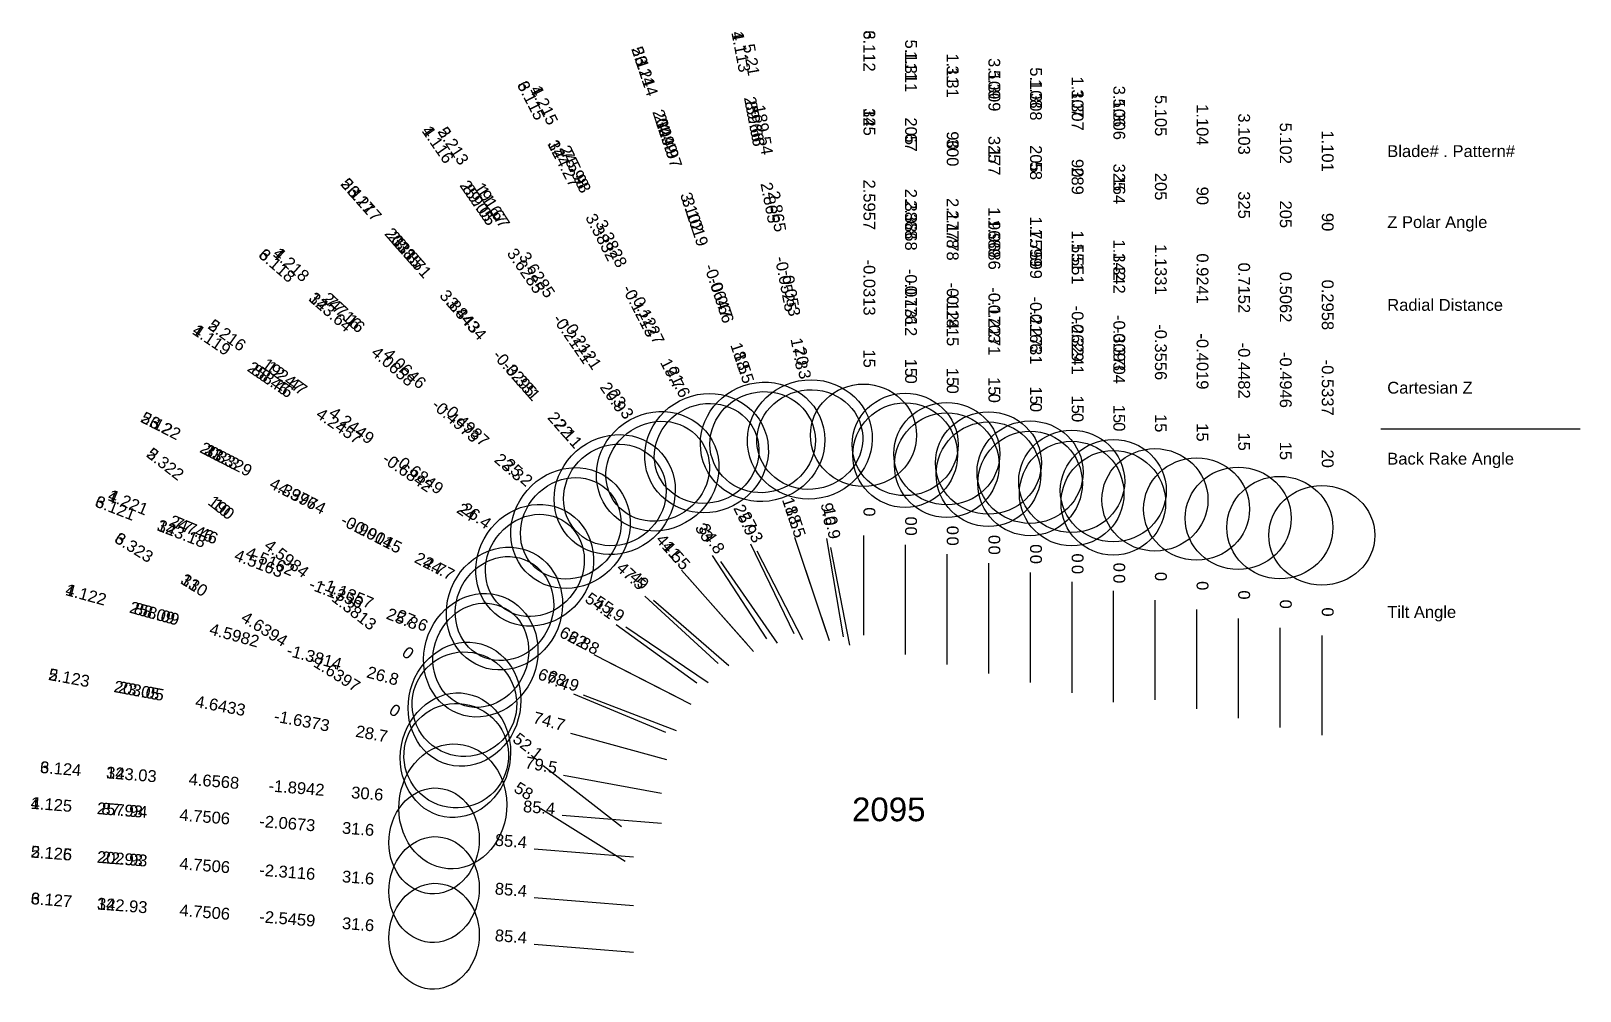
# Model space of a CAD drawing. Header units: inches. Extents: x 29.23 to 37, y 15.18 to 20.
import ezdxf
from ezdxf.enums import TextEntityAlignment as Align

# ---------------------------------------------------------------- set-up
doc = ezdxf.new("R2010")
doc.units = ezdxf.units.IN
doc.header["$MEASUREMENT"] = 0
for name, color, linetype, true_color in [('Blade_1', 30, 'Continuous', 0xff7f00), ('Blade_2', 7, 'Continuous', 0xcccc00), ('Blade_3', 7, 'Continuous', 0x00cc00), ('Blade_4', 7, 'Continuous', 0x00cccc), ('Blade_5', 7, 'Continuous', 0x0066cc), ('Blade_6', 190, 'Continuous', 0x7f00ff)]:
    doc.layers.add(name, color=color, linetype=linetype, true_color=true_color)
doc.styles.get("Standard").update_dxf_attribs({"font": 'arial.ttf'})

msp = doc.modelspace()

# ---------------------------------------------------------------- linework, layer by layer
msp.add_line((36, 18), (37, 18))
at = {"layer": 'Blade_1'}
for p, q in [((32.8368, 17.4242), (33.055, 16.9743)), ((32.6861, 17.3349), (32.9713, 16.9243)), ((33.2395, 17.406), (33.3342, 16.915)), ((33.6132, 17.3688), (33.6132, 16.8688)), ((33.8222, 17.3725), (33.8222, 16.8725)), ((34.2401, 17.2269), (34.2401, 16.7269)), ((34.449, 17.2336), (34.449, 16.7336)), ((32.3068, 17.1613), (32.6756, 16.8237)), ((35.0759, 17.0946), (35.0759, 16.5946)), ((32.2111, 17.0069), (32.6253, 16.7268)), ((35.7042, 16.9628), (35.7042, 16.4628)), ((31.9487, 16.671), (32.4104, 16.479)), ((31.9338, 16.4731), (32.416, 16.3412)), ((31.7513, 15.8927), (32.2497, 15.853))]:
    msp.add_line(p, q, dxfattribs=at)
for centre, major_axis, ratio in [((33.135, 17.9475), (0.3083, 0.0595), 0.952116), ((32.3715, 17.7879), (0.2579, 0.1791), 0.93409), ((32.6172, 17.8773), (0.2394, 0.116), 0.929559), ((33.6132, 17.8688), (0.2625, 0), 1), ((33.8222, 17.876), (0.266, 0), 0.965926), ((34.2401, 17.7269), (0.2625, 0), 1), ((34.449, 17.7371), (0.266, 0), 0.965926), ((35.0759, 17.5981), (0.266, 0), 0.965926), ((31.9354, 17.5013), (0.1796, 0.1962), 0.904788), ((31.7543, 17.3158), (0.1759, 0.2601), 0.913419), ((35.7042, 17.4663), (0.266, 0), 0.939693), ((31.4838, 16.8643), (0.1021, 0.2456), 0.88605), ((31.4018, 16.6186), (0.0828, 0.3029), 0.892594), ((31.2494, 15.9327), (0.0211, 0.2652), 0.851358)]:
    msp.add_ellipse(centre, major_axis=major_axis, ratio=ratio, dxfattribs=at)
at = {"layer": 'Blade_2'}
for p, q in [((32.6457, 17.3656), (32.918, 16.9462)), ((33.0729, 17.4123), (33.2315, 16.9381)), ((32.5214, 17.2577), (32.853, 16.8835)), ((32.1627, 17.0195), (32.5675, 16.726)), ((32.0931, 16.8468), (32.5379, 16.6186)), ((31.7961, 16.3116), (32.1907, 16.0044)), ((31.899, 16.2624), (32.3907, 16.1715)), ((31.7513, 15.6484), (32.2497, 15.6087))]:
    msp.add_line(p, q, dxfattribs=at)
for centre, major_axis, ratio in [((32.898, 17.9353), (0.2978, 0.0996), 0.948454), ((32.3715, 17.7879), (0.2231, 0.1449), 0.918371), ((32.1557, 17.6705), (0.235, 0.2082), 0.926442), ((31.7551, 17.3151), (0.1561, 0.2153), 0.896047), ((31.6024, 17.0986), (0.1433, 0.2794), 0.908638), ((31.4016, 16.6187), (0.1612, 0.2071), 1), ((31.3567, 16.3627), (0.0571, 0.3088), 0.877062), ((31.2494, 15.6884), (0.0211, 0.2652), 0.851358)]:
    msp.add_ellipse(centre, major_axis=major_axis, ratio=ratio, dxfattribs=at)
at = {"layer": 'Blade_3'}
for p, q in [((33.0578, 17.4565), (33.2164, 16.9823)), ((33.4043, 17.4652), (33.4043, 16.9652)), ((32.8694, 17.3885), (33.0984, 16.944)), ((32.4905, 17.2921), (32.8221, 16.9179)), ((33.8222, 17.3185), (33.8222, 16.8185)), ((34.0311, 17.3262), (34.0311, 16.8262)), ((34.658, 17.1872), (34.658, 16.6872)), ((32.3505, 17.141), (32.728, 16.8131)), ((34.449, 17.1759), (34.449, 16.6759)), ((35.2848, 17.0483), (35.2848, 16.5483)), ((32.0506, 16.8686), (32.4954, 16.6404)), ((31.9982, 16.6659), (32.4647, 16.486)), ((31.7846, 16.0953), (32.2086, 15.8304)), ((31.8929, 16.0612), (32.3912, 16.0208)), ((31.7513, 15.4141), (32.2497, 15.3744))]:
    msp.add_line(p, q, dxfattribs=at)
for centre, major_axis, ratio in [((32.6168, 17.8787), (0.2791, 0.1438), 0.941446), ((32.8981, 17.934), (0.2523, 0.0844), 0.948454), ((33.4043, 17.9687), (0.266, 0), 0.965926), ((33.8222, 17.8185), (0.2625, 0), 1), ((34.0311, 17.8297), (0.266, 0), 0.965926), ((32.1566, 17.669), (0.1991, 0.1764), 0.926442), ((34.449, 17.6759), (0.2625, 0), 1), ((34.658, 17.6907), (0.266, 0), 0.965926), ((31.9342, 17.5027), (0.2059, 0.2371), 0.918295), ((35.2848, 17.5518), (0.266, 0), 0.965926), ((31.6026, 17.0985), (0.1214, 0.2367), 0.908638), ((31.4837, 16.8644), (0.113, 0.293), 0.900592), ((31.3606, 16.3603), (0.1391, 0.2226), 1), ((31.3432, 16.1058), (0.0254, 0.313), 0.860797), ((31.2494, 15.4541), (0.0211, 0.2652), 0.851358)]:
    msp.add_ellipse(centre, major_axis=major_axis, ratio=ratio, dxfattribs=at)
at = {"layer": 'Blade_4'}
for p, q in [((32.8368, 17.4242), (33.055, 16.9743)), ((32.6861, 17.3349), (32.9713, 16.9243)), ((33.2395, 17.406), (33.3342, 16.915)), ((32.3068, 17.1613), (32.6756, 16.8237)), ((32.2111, 17.0069), (32.6253, 16.7268)), ((31.9487, 16.671), (32.4104, 16.479)), ((31.9338, 16.4731), (32.416, 16.3412)), ((31.7513, 15.8927), (32.2497, 15.853))]:
    msp.add_line(p, q, dxfattribs=at)
for centre, major_axis, ratio in [((33.135, 17.9475), (0.3083, 0.0595), 0.952116), ((32.3715, 17.7879), (0.2579, 0.1791), 0.93409), ((32.6172, 17.8773), (0.2394, 0.116), 0.929559), ((31.9354, 17.5013), (0.1796, 0.1962), 0.904788), ((31.7543, 17.3158), (0.1759, 0.2601), 0.913419), ((31.4838, 16.8643), (0.1021, 0.2456), 0.88605), ((31.4018, 16.6186), (0.0828, 0.3029), 0.892594), ((31.2494, 15.9327), (0.0211, 0.2652), 0.851358)]:
    msp.add_ellipse(centre, major_axis=major_axis, ratio=ratio, dxfattribs=at)
at = {"layer": 'Blade_5'}
for p, q in [((33.2192, 17.4506), (33.3028, 16.9576)), ((33.6132, 17.4189), (33.6132, 16.9189)), ((32.6457, 17.3656), (32.918, 16.9462)), ((33.0729, 17.4123), (33.2315, 16.9381)), ((32.5214, 17.2577), (32.853, 16.8835)), ((34.0314, 17.2729), (34.0314, 16.7729)), ((34.2401, 17.2799), (34.2401, 16.7799)), ((34.658, 17.1296), (34.658, 16.6296)), ((34.8669, 17.1409), (34.8669, 16.6409)), ((32.1627, 17.0195), (32.5675, 16.726)), ((35.4938, 17.0019), (35.4938, 16.5019)), ((32.0931, 16.8468), (32.5379, 16.6186)), ((31.7961, 16.3116), (32.1907, 16.0044)), ((31.899, 16.2624), (32.3907, 16.1715)), ((31.7513, 15.6484), (32.2497, 15.6087))]:
    msp.add_line(p, q, dxfattribs=at)
for centre, major_axis, ratio in [((32.898, 17.9353), (0.2978, 0.0996), 0.948454), ((33.135, 17.947), (0.2623, 0.0445), 0.938116), ((33.6132, 17.9224), (0.266, 0), 0.965926), ((32.3715, 17.7879), (0.2231, 0.1449), 0.918371), ((34.0314, 17.7729), (0.2625, 0), 1), ((34.2401, 17.7834), (0.266, 0), 0.965926), ((32.1557, 17.6705), (0.235, 0.2082), 0.926442), ((34.658, 17.6296), (0.2625, 0), 1), ((34.8669, 17.6444), (0.266, 0), 0.965926), ((35.4938, 17.5054), (0.266, 0), 0.965926), ((31.7551, 17.3151), (0.1561, 0.2153), 0.896047), ((31.6024, 17.0986), (0.1433, 0.2794), 0.908638), ((31.4016, 16.6187), (0.1612, 0.2071), 1), ((31.3567, 16.3627), (0.0571, 0.3088), 0.877062), ((31.2494, 15.6884), (0.0211, 0.2652), 0.851358)]:
    msp.add_ellipse(centre, major_axis=major_axis, ratio=ratio, dxfattribs=at)
at = {"layer": 'Blade_6'}
for p, q in [((33.0578, 17.4565), (33.2164, 16.9823)), ((33.4043, 17.4652), (33.4043, 16.9652)), ((32.8694, 17.3885), (33.0984, 16.944)), ((32.4905, 17.2921), (32.8221, 16.9179)), ((32.3505, 17.141), (32.728, 16.8131)), ((32.0506, 16.8686), (32.4954, 16.6404)), ((31.9982, 16.6659), (32.4647, 16.486)), ((31.7846, 16.0953), (32.2086, 15.8304)), ((31.8929, 16.0612), (32.3912, 16.0208)), ((31.7513, 15.4141), (32.2497, 15.3744))]:
    msp.add_line(p, q, dxfattribs=at)
for centre, major_axis, ratio in [((32.6168, 17.8787), (0.2791, 0.1438), 0.941446), ((32.8981, 17.934), (0.2523, 0.0844), 0.948454), ((33.4043, 17.9687), (0.266, 0), 0.965926), ((32.1566, 17.669), (0.1991, 0.1764), 0.926442), ((31.9342, 17.5027), (0.2059, 0.2371), 0.918295), ((31.6026, 17.0985), (0.1214, 0.2367), 0.908638), ((31.4837, 16.8644), (0.113, 0.293), 0.900592), ((31.3606, 16.3603), (0.1391, 0.2226), 1), ((31.3432, 16.1058), (0.0254, 0.313), 0.860797), ((31.2494, 15.4541), (0.0211, 0.2652), 0.851358)]:
    msp.add_ellipse(centre, major_axis=major_axis, ratio=ratio, dxfattribs=at)

# ---------------------------------------------------------------- texts
for s, height, p in [('Blade# . Pattern#', 0.059375, (36.0327, 19.3948)), ('Z Polar Angle', 0.059375, (36.0327, 19.0385)), ('Radial Distance', 0.059375, (36.0327, 18.6229)), ('Cartesian Z', 0.059375, (36.0327, 18.2073)), ('Back Rake Angle', 0.059375, (36.0327, 17.851)), ('Tilt Angle', 0.05937, (36.0327, 17.0815))]:
    msp.add_text(s, height=height).set_placement(p, align=Align.MIDDLE_LEFT)
msp.add_text('2095', height=0.11875).set_placement((33.5312, 16.0906), align=Align.MIDDLE_CENTER)
at = {"layer": 'Blade_1'}
for s, height, rotation, p in [('1.113', 0.05937, 280.91893, (32.7606, 19.8882)), ('1.311', 0.05937, 270, (33.6132, 19.7938)), ('1.11', 0.05937, 270, (33.8222, 19.8045)), ('1.308', 0.05937, 270, (34.2401, 19.6519)), ('1.107', 0.05937, 270, (34.449, 19.6656)), ('1.215', 0.05937, 295.86577, (31.7759, 19.6126)), ('89.66', 0.05937, 280.91893, (32.8281, 19.5384)), ('1.104', 0.05937, 270, (35.0759, 19.5266)), ('1.116', 0.05937, 304.78235, (31.244, 19.4112)), ('67', 0.05937, 270, (33.6132, 19.4376)), ('90', 0.05937, 270, (33.8222, 19.4482)), ('1.101', 0.05937, 270, (35.7042, 19.3948)), ('75.98', 0.05937, 295.86577, (31.9313, 19.292)), ('58', 0.05937, 270, (34.2401, 19.2956)), ('90', 0.05937, 270, (34.449, 19.3093)), ('89.05', 0.05937, 304.78235, (31.4472, 19.1187)), ('2.865', 0.05937, 280.91893, (32.9068, 19.1303)), ('90', 0.05937, 270, (35.0759, 19.1703)), ('2.3868', 0.05937, 270, (33.6132, 19.0219)), ('2.1778', 0.05937, 270, (33.8222, 19.0326)), ('3.3828', 0.05937, 295.86577, (32.1126, 18.9181)), ('90', 0.05937, 270, (35.7042, 19.0385)), ('1.7599', 0.05937, 270, (34.2401, 18.88)), ('1.551', 0.05937, 270, (34.449, 18.8937)), ('1.218', 0.05937, 317.52723, (30.5129, 18.8035)), ('3.6285', 0.05937, 304.78235, (31.6843, 18.7773)), ('-0.0525', 0.05937, 280.91893, (32.9855, 18.7222)), ('0.9241', 0.05937, 270, (35.0759, 18.7547)), ('-0.1312', 0.05937, 270, (33.6132, 18.6063)), ('0.2958', 0.05937, 270, (35.7042, 18.6229)), ('77.16', 0.05937, 317.52723, (30.7757, 18.5629)), ('-0.1227', 0.05937, 295.86577, (32.2939, 18.5441)), ('-0.124', 0.05937, 270, (33.8222, 18.617)), ('-0.2731', 0.05937, 270, (34.2401, 18.4644)), ('-0.2629', 0.05937, 270, (34.449, 18.4781)), ('1.119', 0.05937, 325.93316, (30.117, 18.423)), ('-0.2121', 0.05937, 304.78235, (31.9214, 18.4359)), ('17.8', 0.05937, 280.91893, (33.053, 18.3724)), ('-0.4019', 0.05937, 270, (35.0759, 18.3391)), ('4.0646', 0.05937, 317.52723, (31.0823, 18.2823)), ('88.46', 0.05937, 325.93316, (30.4121, 18.2234)), ('21.6', 0.05937, 295.86577, (32.4493, 18.2235)), ('0', 0.0594, 270, (33.6132, 18.2501)), ('15', 0.05937, 270, (33.8222, 18.2607)), ('-0.5337', 0.05937, 270, (35.7042, 18.2073)), ('20.9', 0.05937, 304.78235, (32.1246, 18.1433)), ('-0.4987', 0.05937, 317.52723, (31.3888, 18.0017)), ('0', 0.0594, 270, (34.2401, 18.1081)), ('15', 0.05937, 270, (34.449, 18.1218)), ('4.2457', 0.05937, 325.93316, (30.7564, 17.9906)), ('15', 0.05937, 270, (35.0759, 17.9828)), ('20', 0.05937, 270, (35.7042, 17.851)), ('-0.6842', 0.05937, 325.93316, (31.1007, 17.7578)), ('25.2', 0.05937, 317.52723, (31.6516, 17.7611)), ('1.221', 0.05937, 337.42064, (29.7031, 17.6048)), ('24', 0.05937, 325.93316, (31.3958, 17.5582)), ('25.9', 0.05937, 295.86577, (32.785, 17.5311)), ('10.9', 0.05937, 280.91893, (33.217, 17.5226)), ('77.46', 0.05937, 337.42064, (30.0321, 17.468)), ('34.8', 0.05937, 304.78235, (32.6184, 17.4325)), ('0', 0.0594, 270, (33.6132, 17.4875)), ('0', 0.0594, 270, (33.8222, 17.4912)), ('4.5162', 0.05937, 337.42064, (30.4158, 17.3084)), ('0', 0.0594, 270, (34.2401, 17.3456)), ('0', 0.0594, 270, (34.449, 17.3523)), ('47.5', 0.05937, 317.52723, (32.2192, 17.2415)), ('1.122', 0.05937, 344.70555, (29.4953, 17.14)), ('-1.1357', 0.05937, 337.42064, (30.7996, 17.1488)), ('0', 0.0594, 270, (35.0759, 17.2133)), ('88.09', 0.05937, 344.70555, (29.8389, 17.046)), ('55.9', 0.05937, 325.93316, (32.1128, 17.0734)), ('27.6', 0.05937, 337.42064, (31.1285, 17.012)), ('0', 0.0594, 270, (35.7042, 17.0815)), ('4.5982', 0.05937, 344.70555, (30.2398, 16.9364)), ('-1.3814', 0.05937, 344.70555, (30.6407, 16.8267)), ('26.8', 0.05937, 344.70555, (30.9844, 16.7327)), ('67.4', 0.05937, 337.42064, (31.839, 16.7166)), ('74.7', 0.05937, 344.70555, (31.8192, 16.5044)), ('1.125', 0.05937, 355.4477, (29.327, 16.0858)), ('87.93', 0.05937, 355.4477, (29.6821, 16.0575)), ('4.7506', 0.05937, 355.4477, (30.0964, 16.0245)), ('-2.0673', 0.05937, 355.4477, (30.5107, 15.9915)), ('31.6', 0.05937, 355.4477, (30.8659, 15.9632)), ('85.4', 0.05937, 355.4477, (31.6329, 15.9022))]:
    msp.add_text(s, height=height, rotation=rotation, dxfattribs=at).set_placement(p, align=Align.CENTER)
at = {"layer": 'Blade_2'}
for s, height, rotation, p in [('2.114', 0.05937, 288.49105, (32.2711, 19.8098)), ('2.213', 0.05937, 302.9947, (31.3213, 19.4054)), ('24.49', 0.05937, 288.49105, (32.3841, 19.4719)), ('2.117', 0.05937, 311.54043, (30.845, 19.1499)), ('11.67', 0.05937, 302.9947, (31.5153, 19.1066)), ('3.102', 0.05937, 288.49105, (32.5159, 19.0777)), ('23.85', 0.05937, 311.54043, (31.0812, 18.8832)), ('3.6285', 0.05937, 302.9947, (31.7416, 18.758)), ('-0.0647', 0.05937, 288.49105, (32.6478, 18.6836)), ('3.8443', 0.05937, 311.54043, (31.3568, 18.5721)), ('2.216', 0.05937, 324.05431, (30.1938, 18.4472)), ('-0.2121', 0.05937, 302.9947, (31.968, 18.4094)), ('18.5', 0.05937, 288.49105, (32.7607, 18.3457)), ('-0.3295', 0.05937, 311.54043, (31.6325, 18.2611)), ('12.47', 0.05937, 324.05431, (30.4822, 18.238)), ('23.3', 0.05937, 302.9947, (32.162, 18.1106)), ('2.12', 0.05937, 332.83724, (29.8439, 18.0009)), ('4.2449', 0.05937, 324.05431, (30.8187, 17.9941)), ('22.1', 0.05937, 311.54043, (31.8687, 17.9944)), ('2.322', 0.05937, 322.1, (29.8826, 17.8012)), ('23.3', 0.05937, 332.83724, (30.1608, 17.8383)), ('-0.6849', 0.05937, 324.05431, (31.1552, 17.7501)), ('4.3976', 0.05937, 332.83724, (30.5306, 17.6485)), ('10', 0.05937, 322.1, (30.1637, 17.5824)), ('26.4', 0.05937, 324.05431, (31.4436, 17.541)), ('18.5', 0.05937, 288.49105, (33.0352, 17.5249)), ('-0.9014', 0.05937, 332.83724, (30.9004, 17.4588)), ('33', 0.05937, 302.9947, (32.581, 17.4652)), ('4.5984', 0.05937, 322.1, (30.4917, 17.327)), ('41.5', 0.05937, 311.54043, (32.4427, 17.3466)), ('24.7', 0.05937, 332.83724, (31.2174, 17.2962)), ('54.1', 0.05937, 324.05431, (32.0666, 17.0892)), ('-1.3813', 0.05937, 322.1, (30.8197, 17.0717)), ('62.8', 0.05937, 332.83724, (31.9874, 16.901)), ('0', 0.0594, 322.1, (31.1008, 16.8529)), ('2.123', 0.05937, 349.5214, (29.4131, 16.7222)), ('23.05', 0.05937, 349.5214, (29.7635, 16.6574)), ('4.6433', 0.05937, 349.5214, (30.1722, 16.5818)), ('-1.6373', 0.05937, 349.5214, (30.5808, 16.5062)), ('28.7', 0.05937, 349.5214, (30.9312, 16.4414)), ('52.1', 0.05937, 322.1, (31.7024, 16.3845)), ('79.5', 0.05937, 349.5214, (31.7822, 16.284)), ('2.125', 0.05937, 355.4477, (29.327, 15.8415)), ('22.93', 0.05937, 355.4477, (29.6821, 15.8132)), ('4.7506', 0.05937, 355.4477, (30.0964, 15.7802)), ('-2.3116', 0.05937, 355.4477, (30.5107, 15.7472)), ('31.6', 0.05937, 355.4477, (30.8659, 15.7189)), ('85.4', 0.05937, 355.4477, (31.6329, 15.6579))]:
    msp.add_text(s, height=height, rotation=rotation, dxfattribs=at).set_placement(p, align=Align.CENTER)
at = {"layer": 'Blade_3'}
for s, height, rotation, p in [('3.112', 0.05937, 270, (33.4043, 19.8972)), ('3.214', 0.05937, 288.49105, (32.2865, 19.7629)), ('3.109', 0.05937, 270, (34.0311, 19.7582)), ('3.115', 0.05937, 297.26163, (31.7114, 19.6357)), ('3.31', 0.05937, 270, (33.8222, 19.7435)), ('3.307', 0.05937, 270, (34.449, 19.6009)), ('3.106', 0.05937, 270, (34.658, 19.6192)), ('325', 0.05937, 270, (33.4043, 19.5409)), ('309.97', 0.05937, 288.49105, (32.3994, 19.4251)), ('3.103', 0.05937, 270, (35.2848, 19.4803)), ('324.27', 0.05937, 297.26163, (31.8746, 19.319)), ('300', 0.05937, 270, (33.8222, 19.3873)), ('325', 0.05937, 270, (34.0311, 19.4019)), ('289', 0.05937, 270, (34.449, 19.2447)), ('325', 0.05937, 270, (34.658, 19.2629)), ('3.217', 0.05937, 311.54043, (30.8777, 19.1125)), ('2.5957', 0.05937, 270, (33.4043, 19.1253)), ('3.1019', 0.05937, 288.49105, (32.5313, 19.0309)), ('325', 0.05937, 270, (35.2848, 19.124)), ('3.3832', 0.05937, 297.26163, (32.065, 18.9495)), ('2.1778', 0.05937, 270, (33.8222, 18.9716)), ('1.9689', 0.05937, 270, (34.0311, 18.9863)), ('311.71', 0.05937, 311.54043, (31.114, 18.8458)), ('3.118', 0.05937, 319.02124, (30.442, 18.7988)), ('1.551', 0.05937, 270, (34.449, 18.829)), ('1.342', 0.05937, 270, (34.658, 18.8473)), ('-0.0313', 0.05937, 270, (33.4043, 18.7097)), ('0.7152', 0.05937, 270, (35.2848, 18.7084)), ('-0.066', 0.05937, 288.49105, (32.6631, 18.6367)), ('323.64', 0.05937, 319.02124, (30.711, 18.5652)), ('3.8434', 0.05937, 311.54043, (31.3896, 18.5347)), ('-0.1213', 0.05937, 297.26163, (32.2554, 18.5801)), ('-0.1815', 0.05937, 270, (33.8222, 18.556)), ('-0.1703', 0.05937, 270, (34.0311, 18.5707)), ('-0.3241', 0.05937, 270, (34.449, 18.4134)), ('-0.3093', 0.05937, 270, (34.658, 18.4317)), ('-0.4482', 0.05937, 270, (35.2848, 18.2928)), ('4.0658', 0.05937, 319.02124, (31.0248, 18.2927)), ('19.7', 0.05937, 297.26163, (32.4186, 18.2634)), ('18.5', 0.05937, 288.49105, (32.7761, 18.2989)), ('15', 0.05937, 270, (33.4043, 18.3534)), ('-0.331', 0.05937, 311.54043, (31.6652, 18.2236)), ('0', 0.0594, 270, (33.8222, 18.1998)), ('15', 0.05937, 270, (34.0311, 18.2144)), ('-0.4973', 0.05937, 319.02124, (31.3385, 18.0201)), ('15', 0.05937, 270, (34.658, 18.0754)), ('3.22', 0.05937, 332.83724, (29.8868, 17.9789)), ('22.1', 0.05937, 311.54043, (31.9014, 17.957)), ('0', 0.0594, 270, (34.449, 18.0572)), ('15', 0.05937, 270, (35.2848, 17.9365)), ('312.29', 0.05937, 332.83724, (30.2037, 17.8163)), ('23.3', 0.05937, 319.02124, (31.6075, 17.7865)), ('4.3974', 0.05937, 332.83724, (30.5735, 17.6265)), ('3.121', 0.05937, 338.90875, (29.6396, 17.5756)), ('18.5', 0.05937, 288.49105, (33.0201, 17.5691)), ('27.3', 0.05937, 297.26163, (32.815, 17.494)), ('0', 0.0594, 270, (33.4043, 17.5839)), ('323.18', 0.05937, 338.90875, (29.972, 17.4475)), ('-0.9015', 0.05937, 332.83724, (30.9433, 17.4368)), ('3.323', 0.05937, 328, (29.7281, 17.3804)), ('41.5', 0.05937, 311.54043, (32.4117, 17.381)), ('0', 0.0594, 270, (33.8222, 17.4372)), ('0', 0.0594, 270, (34.0311, 17.4449)), ('4.5163', 0.05937, 338.90875, (30.3598, 17.2979)), ('24.7', 0.05937, 332.83724, (31.2603, 17.2741)), ('310', 0.05937, 328, (30.0302, 17.1916)), ('49', 0.05937, 319.02124, (32.2609, 17.2189)), ('0', 0.0594, 270, (34.449, 17.2947)), ('0', 0.0594, 270, (34.658, 17.3059)), ('-1.1356', 0.05937, 338.90875, (30.7475, 17.1483)), ('0', 0.0594, 270, (35.2848, 17.167)), ('4.6394', 0.05937, 328, (30.3827, 16.9714)), ('25.8', 0.05937, 338.90875, (31.0799, 17.0201)), ('62.8', 0.05937, 332.83724, (31.9449, 16.9229)), ('-1.6397', 0.05937, 328, (30.7352, 16.7511)), ('68.9', 0.05937, 338.90875, (31.8874, 16.7087)), ('0', 0.0594, 328, (31.0373, 16.5623)), ('3.124', 0.05937, 355.3615, (29.3732, 16.2656)), ('323.03', 0.05937, 355.3615, (29.7282, 16.2368)), ('4.6568', 0.05937, 355.3615, (30.1425, 16.2032)), ('-1.8942', 0.05937, 355.3615, (30.5568, 16.1696)), ('30.6', 0.05937, 355.3615, (30.9119, 16.1408)), ('58', 0.05937, 328, (31.6839, 16.1583)), ('85.4', 0.05937, 355.3615, (31.7745, 16.0708)), ('3.127', 0.05937, 355.4477, (29.327, 15.6072)), ('322.93', 0.05937, 355.4477, (29.6821, 15.5789)), ('4.7506', 0.05937, 355.4477, (30.0964, 15.5459)), ('-2.5459', 0.05937, 355.4477, (30.5107, 15.5129)), ('31.6', 0.05937, 355.4477, (30.8659, 15.4846)), ('85.4', 0.05937, 355.4477, (31.6329, 15.4236))]:
    msp.add_text(s, height=height, rotation=rotation, dxfattribs=at).set_placement(p, align=Align.CENTER)
at = {"layer": 'Blade_4'}
for s, rotation, p in [('4.113', 280.91893, (32.7606, 19.8882)), ('4.215', 295.86577, (31.7759, 19.6126)), ('259.66', 280.91893, (32.8281, 19.5384)), ('4.116', 304.78235, (31.244, 19.4112)), ('245.98', 295.86577, (31.9313, 19.292)), ('259.05', 304.78235, (31.4472, 19.1187)), ('2.865', 280.91893, (32.9068, 19.1303)), ('3.3828', 295.86577, (32.1126, 18.9181)), ('4.218', 317.52723, (30.5129, 18.8035)), ('3.6285', 304.78235, (31.6843, 18.7773)), ('-0.0525', 280.91893, (32.9855, 18.7222)), ('247.16', 317.52723, (30.7757, 18.5629)), ('-0.1227', 295.86577, (32.2939, 18.5441)), ('4.119', 325.93316, (30.117, 18.423)), ('-0.2121', 304.78235, (31.9214, 18.4359)), ('17.8', 280.91893, (33.053, 18.3724)), ('4.0646', 317.52723, (31.0823, 18.2823)), ('258.46', 325.93316, (30.4121, 18.2234)), ('21.6', 295.86577, (32.4493, 18.2235)), ('20.9', 304.78235, (32.1246, 18.1433)), ('-0.4987', 317.52723, (31.3888, 18.0017)), ('4.2457', 325.93316, (30.7564, 17.9906)), ('-0.6842', 325.93316, (31.1007, 17.7578)), ('25.2', 317.52723, (31.6516, 17.7611)), ('4.221', 337.42064, (29.7031, 17.6048)), ('24', 325.93316, (31.3958, 17.5582)), ('25.9', 295.86577, (32.785, 17.5311)), ('10.9', 280.91893, (33.217, 17.5226)), ('247.46', 337.42064, (30.0321, 17.468)), ('34.8', 304.78235, (32.6184, 17.4325)), ('4.5162', 337.42064, (30.4158, 17.3084)), ('47.5', 317.52723, (32.2192, 17.2415)), ('4.122', 344.70555, (29.4953, 17.14)), ('-1.1357', 337.42064, (30.7996, 17.1488)), ('258.09', 344.70555, (29.8389, 17.046)), ('55.9', 325.93316, (32.1128, 17.0734)), ('27.6', 337.42064, (31.1285, 17.012)), ('4.5982', 344.70555, (30.2398, 16.9364)), ('-1.3814', 344.70555, (30.6407, 16.8267)), ('26.8', 344.70555, (30.9844, 16.7327)), ('67.4', 337.42064, (31.839, 16.7166)), ('74.7', 344.70555, (31.8192, 16.5044)), ('4.125', 355.4477, (29.327, 16.0858)), ('257.94', 355.4477, (29.6821, 16.0575)), ('4.7506', 355.4477, (30.0964, 16.0245)), ('-2.0673', 355.4477, (30.5107, 15.9915)), ('31.6', 355.4477, (30.8659, 15.9632)), ('85.4', 355.4477, (31.6329, 15.9022))]:
    msp.add_text(s, height=0.05937, rotation=rotation, dxfattribs=at).set_placement(p, align=Align.CENTER)
at = {"layer": 'Blade_5'}
for s, height, rotation, p in [('5.114', 0.05937, 288.49105, (32.2711, 19.8098)), ('5.21', 0.05937, 279.6263, (32.8125, 19.8483)), ('5.111', 0.05937, 270, (33.6132, 19.8509)), ('5.309', 0.05937, 270, (34.0314, 19.6979)), ('5.108', 0.05937, 270, (34.2401, 19.7119)), ('5.105', 0.05937, 270, (34.8669, 19.5729)), ('204.49', 0.05937, 288.49105, (32.3841, 19.4719)), ('189.54', 0.05937, 279.6263, (32.8721, 19.4971)), ('5.306', 0.05937, 270, (34.658, 19.5546)), ('5.213', 0.05937, 302.9947, (31.3213, 19.4054)), ('205', 0.05937, 270, (33.6132, 19.4946)), ('5.102', 0.05937, 270, (35.4938, 19.4339)), ('177', 0.05937, 270, (34.0314, 19.3417)), ('205', 0.05937, 270, (34.2401, 19.3556)), ('205', 0.05937, 270, (34.8669, 19.2166)), ('5.117', 0.05937, 311.54043, (30.845, 19.1499)), ('191.67', 0.05937, 302.9947, (31.5153, 19.1066)), ('2.3868', 0.05937, 270, (33.6132, 19.079)), ('164', 0.05937, 270, (34.658, 19.1984)), ('3.102', 0.05937, 288.49105, (32.5159, 19.0777)), ('2.865', 0.05937, 279.6263, (32.9416, 19.0873)), ('205', 0.05937, 270, (35.4938, 19.0776)), ('1.9686', 0.05937, 270, (34.0314, 18.926)), ('1.7599', 0.05937, 270, (34.2401, 18.94)), ('203.85', 0.05937, 311.54043, (31.0812, 18.8832)), ('1.1331', 0.05937, 270, (34.8669, 18.801)), ('3.6285', 0.05937, 302.9947, (31.7416, 18.758)), ('-0.0647', 0.05937, 288.49105, (32.6478, 18.6836)), ('1.342', 0.05937, 270, (34.658, 18.7827)), ('-0.053', 0.05937, 279.6263, (33.0111, 18.6776)), ('-0.0776', 0.05937, 270, (33.6132, 18.6634)), ('0.5062', 0.05937, 270, (35.4938, 18.662)), ('3.8443', 0.05937, 311.54043, (31.3568, 18.5721)), ('-0.2166', 0.05937, 270, (34.2401, 18.5244)), ('-0.2271', 0.05937, 270, (34.0314, 18.5104)), ('5.216', 0.05937, 324.05431, (30.1938, 18.4472)), ('-0.2121', 0.05937, 302.9947, (31.968, 18.4094)), ('-0.3704', 0.05937, 270, (34.658, 18.3671)), ('-0.3556', 0.05937, 270, (34.8669, 18.3854)), ('18.5', 0.05937, 288.49105, (32.7607, 18.3457)), ('192.47', 0.05937, 324.05431, (30.4822, 18.238)), ('-0.3295', 0.05937, 311.54043, (31.6325, 18.2611)), ('20.3', 0.05937, 279.6263, (33.0707, 18.3263)), ('15', 0.05937, 270, (33.6132, 18.3071)), ('-0.4946', 0.05937, 270, (35.4938, 18.2464)), ('23.3', 0.05937, 302.9947, (32.162, 18.1106)), ('15', 0.05937, 270, (34.2401, 18.1681)), ('0', 0.0594, 270, (34.0314, 18.1542)), ('5.12', 0.05937, 332.83724, (29.8439, 18.0009)), ('4.2449', 0.05937, 324.05431, (30.8187, 17.9941)), ('22.1', 0.05937, 311.54043, (31.8687, 17.9944)), ('15', 0.05937, 270, (34.8669, 18.0291)), ('0', 0.0594, 270, (34.658, 18.0109)), ('5.322', 0.05937, 322.1, (29.8826, 17.8012)), ('203.3', 0.05937, 332.83724, (30.1608, 17.8383)), ('15', 0.05937, 270, (35.4938, 17.8901)), ('-0.6849', 0.05937, 324.05431, (31.1552, 17.7501)), ('4.3976', 0.05937, 332.83724, (30.5306, 17.6485)), ('190', 0.05937, 322.1, (30.1637, 17.5824)), ('26.4', 0.05937, 324.05431, (31.4436, 17.541)), ('18.5', 0.05937, 288.49105, (33.0352, 17.5249)), ('9.6', 0.05937, 279.6263, (33.1993, 17.5677)), ('-0.9014', 0.05937, 332.83724, (30.9004, 17.4588)), ('33', 0.05937, 302.9947, (32.581, 17.4652)), ('0', 0.0594, 270, (33.6132, 17.5376)), ('4.5984', 0.05937, 322.1, (30.4917, 17.327)), ('41.5', 0.05937, 311.54043, (32.4427, 17.3466)), ('0', 0.0594, 270, (34.2401, 17.3986)), ('24.7', 0.05937, 332.83724, (31.2174, 17.2962)), ('0', 0.0594, 270, (34.0314, 17.3916)), ('0', 0.0594, 270, (34.658, 17.2483)), ('0', 0.0594, 270, (34.8669, 17.2596)), ('54.1', 0.05937, 324.05431, (32.0666, 17.0892)), ('-1.3813', 0.05937, 322.1, (30.8197, 17.0717)), ('0', 0.0594, 270, (35.4938, 17.1206)), ('62.8', 0.05937, 332.83724, (31.9874, 16.901)), ('0', 0.0594, 322.1, (31.1008, 16.8529)), ('5.123', 0.05937, 349.5214, (29.4131, 16.7222)), ('203.05', 0.05937, 349.5214, (29.7635, 16.6574)), ('4.6433', 0.05937, 349.5214, (30.1722, 16.5818)), ('-1.6373', 0.05937, 349.5214, (30.5808, 16.5062)), ('28.7', 0.05937, 349.5214, (30.9312, 16.4414)), ('52.1', 0.05937, 322.1, (31.7024, 16.3845)), ('79.5', 0.05937, 349.5214, (31.7822, 16.284)), ('5.126', 0.05937, 355.4477, (29.327, 15.8415)), ('202.93', 0.05937, 355.4477, (29.6821, 15.8132)), ('4.7506', 0.05937, 355.4477, (30.0964, 15.7802)), ('-2.3116', 0.05937, 355.4477, (30.5107, 15.7472)), ('31.6', 0.05937, 355.4477, (30.8659, 15.7189)), ('85.4', 0.05937, 355.4477, (31.6329, 15.6579))]:
    msp.add_text(s, height=height, rotation=rotation, dxfattribs=at).set_placement(p, align=Align.CENTER)
at = {"layer": 'Blade_6'}
for s, height, rotation, p in [('6.112', 0.05937, 270, (33.4043, 19.8972)), ('6.214', 0.05937, 288.49105, (32.2865, 19.7629)), ('6.115', 0.05937, 297.26163, (31.7114, 19.6357)), ('145', 0.05937, 270, (33.4043, 19.5409)), ('129.97', 0.05937, 288.49105, (32.3994, 19.4251)), ('144.27', 0.05937, 297.26163, (31.8746, 19.319)), ('6.217', 0.05937, 311.54043, (30.8777, 19.1125)), ('2.5957', 0.05937, 270, (33.4043, 19.1253)), ('3.1019', 0.05937, 288.49105, (32.5313, 19.0309)), ('3.3832', 0.05937, 297.26163, (32.065, 18.9495)), ('131.71', 0.05937, 311.54043, (31.114, 18.8458)), ('6.118', 0.05937, 319.02124, (30.442, 18.7988)), ('-0.0313', 0.05937, 270, (33.4043, 18.7097)), ('-0.066', 0.05937, 288.49105, (32.6631, 18.6367)), ('143.64', 0.05937, 319.02124, (30.711, 18.5652)), ('3.8434', 0.05937, 311.54043, (31.3896, 18.5347)), ('-0.1213', 0.05937, 297.26163, (32.2554, 18.5801)), ('4.0658', 0.05937, 319.02124, (31.0248, 18.2927)), ('19.7', 0.05937, 297.26163, (32.4186, 18.2634)), ('18.5', 0.05937, 288.49105, (32.7761, 18.2989)), ('15', 0.05937, 270, (33.4043, 18.3534)), ('-0.331', 0.05937, 311.54043, (31.6652, 18.2236)), ('-0.4973', 0.05937, 319.02124, (31.3385, 18.0201)), ('6.22', 0.05937, 332.83724, (29.8868, 17.9789)), ('22.1', 0.05937, 311.54043, (31.9014, 17.957)), ('132.29', 0.05937, 332.83724, (30.2037, 17.8163)), ('23.3', 0.05937, 319.02124, (31.6075, 17.7865)), ('4.3974', 0.05937, 332.83724, (30.5735, 17.6265)), ('6.121', 0.05937, 338.90875, (29.6396, 17.5756)), ('18.5', 0.05937, 288.49105, (33.0201, 17.5691)), ('27.3', 0.05937, 297.26163, (32.815, 17.494)), ('0', 0.0594, 270, (33.4043, 17.5839)), ('143.18', 0.05937, 338.90875, (29.972, 17.4475)), ('-0.9015', 0.05937, 332.83724, (30.9433, 17.4368)), ('6.323', 0.05937, 328, (29.7281, 17.3804)), ('41.5', 0.05937, 311.54043, (32.4117, 17.381)), ('4.5163', 0.05937, 338.90875, (30.3598, 17.2979)), ('24.7', 0.05937, 332.83724, (31.2603, 17.2741)), ('130', 0.05937, 328, (30.0302, 17.1916)), ('49', 0.05937, 319.02124, (32.2609, 17.2189)), ('-1.1356', 0.05937, 338.90875, (30.7475, 17.1483)), ('4.6394', 0.05937, 328, (30.3827, 16.9714)), ('25.8', 0.05937, 338.90875, (31.0799, 17.0201)), ('62.8', 0.05937, 332.83724, (31.9449, 16.9229)), ('-1.6397', 0.05937, 328, (30.7352, 16.7511)), ('68.9', 0.05937, 338.90875, (31.8874, 16.7087)), ('0', 0.0594, 328, (31.0373, 16.5623)), ('6.124', 0.05937, 355.3615, (29.3732, 16.2656)), ('143.03', 0.05937, 355.3615, (29.7282, 16.2368)), ('4.6568', 0.05937, 355.3615, (30.1425, 16.2032)), ('-1.8942', 0.05937, 355.3615, (30.5568, 16.1696)), ('30.6', 0.05937, 355.3615, (30.9119, 16.1408)), ('58', 0.05937, 328, (31.6839, 16.1583)), ('85.4', 0.05937, 355.3615, (31.7745, 16.0708)), ('6.127', 0.05937, 355.4477, (29.327, 15.6072)), ('142.93', 0.05937, 355.4477, (29.6821, 15.5789)), ('4.7506', 0.05937, 355.4477, (30.0964, 15.5459)), ('-2.5459', 0.05937, 355.4477, (30.5107, 15.5129)), ('31.6', 0.05937, 355.4477, (30.8659, 15.4846)), ('85.4', 0.05937, 355.4477, (31.6329, 15.4236))]:
    msp.add_text(s, height=height, rotation=rotation, dxfattribs=at).set_placement(p, align=Align.CENTER)

doc.saveas('drawing.dxf')
